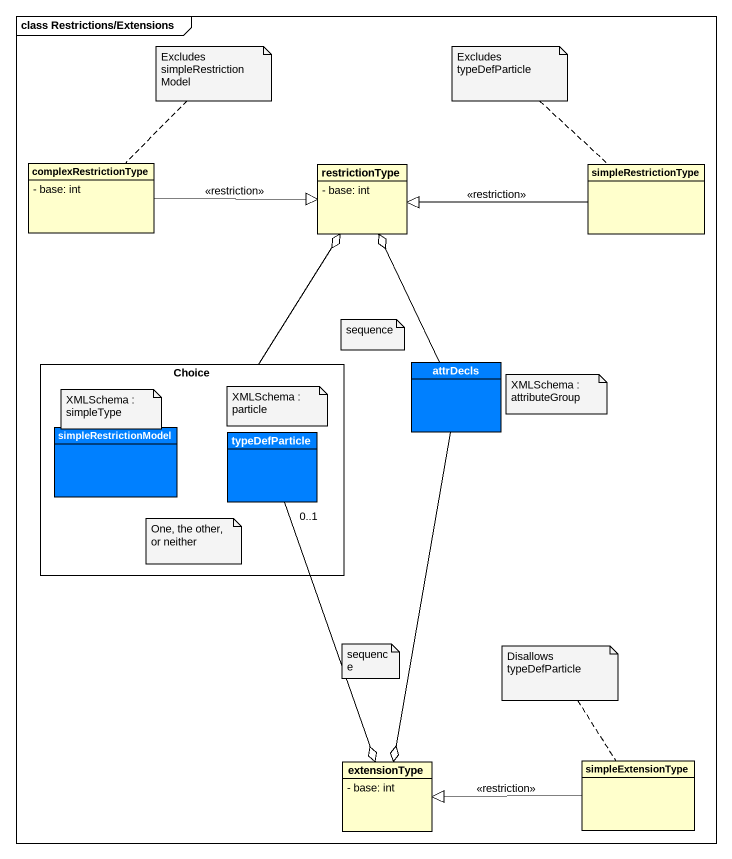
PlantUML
@startuml
mainframe class Restrictions/Extensions
hide circle
hide empty members
skinparam classAttributeIconSize 0
class complexRestrictionType {
  - base: int
}
class restrictionType {
  - base: int
}
class simpleRestrictionType
rectangle Choice {
  class simpleRestrictionModel #0080FF
  class typeDefParticle #0080FF
}
class attrDecls #0080FF
class extensionType {
  - base: int
}
class simpleExtensionType
complexRestrictionType -right-|> restrictionType : <<restriction>>
simpleRestrictionType -left-|> restrictionType : <<restriction>>
Choice -up-o restrictionType
attrDecls -up-o restrictionType
attrDecls --o extensionType
typeDefParticle "0..1" --o extensionType
simpleExtensionType -left-|> extensionType : <<restriction>>
note top of complexRestrictionType : Excludes simpleRestrictionModel
note top of simpleRestrictionType : Excludes typeDefParticle
note as N3
  sequence
end note
note as N4
  XMLSchema : simpleType
end note
note as N5
  XMLSchema : particle
end note
note as N6
  XMLSchema : attributeGroup
end note
note as N7
  One, the other, or neither
end note
note as N8
  sequence
end note
note top of simpleExtensionType : Disallows typeDefParticle
@enduml
